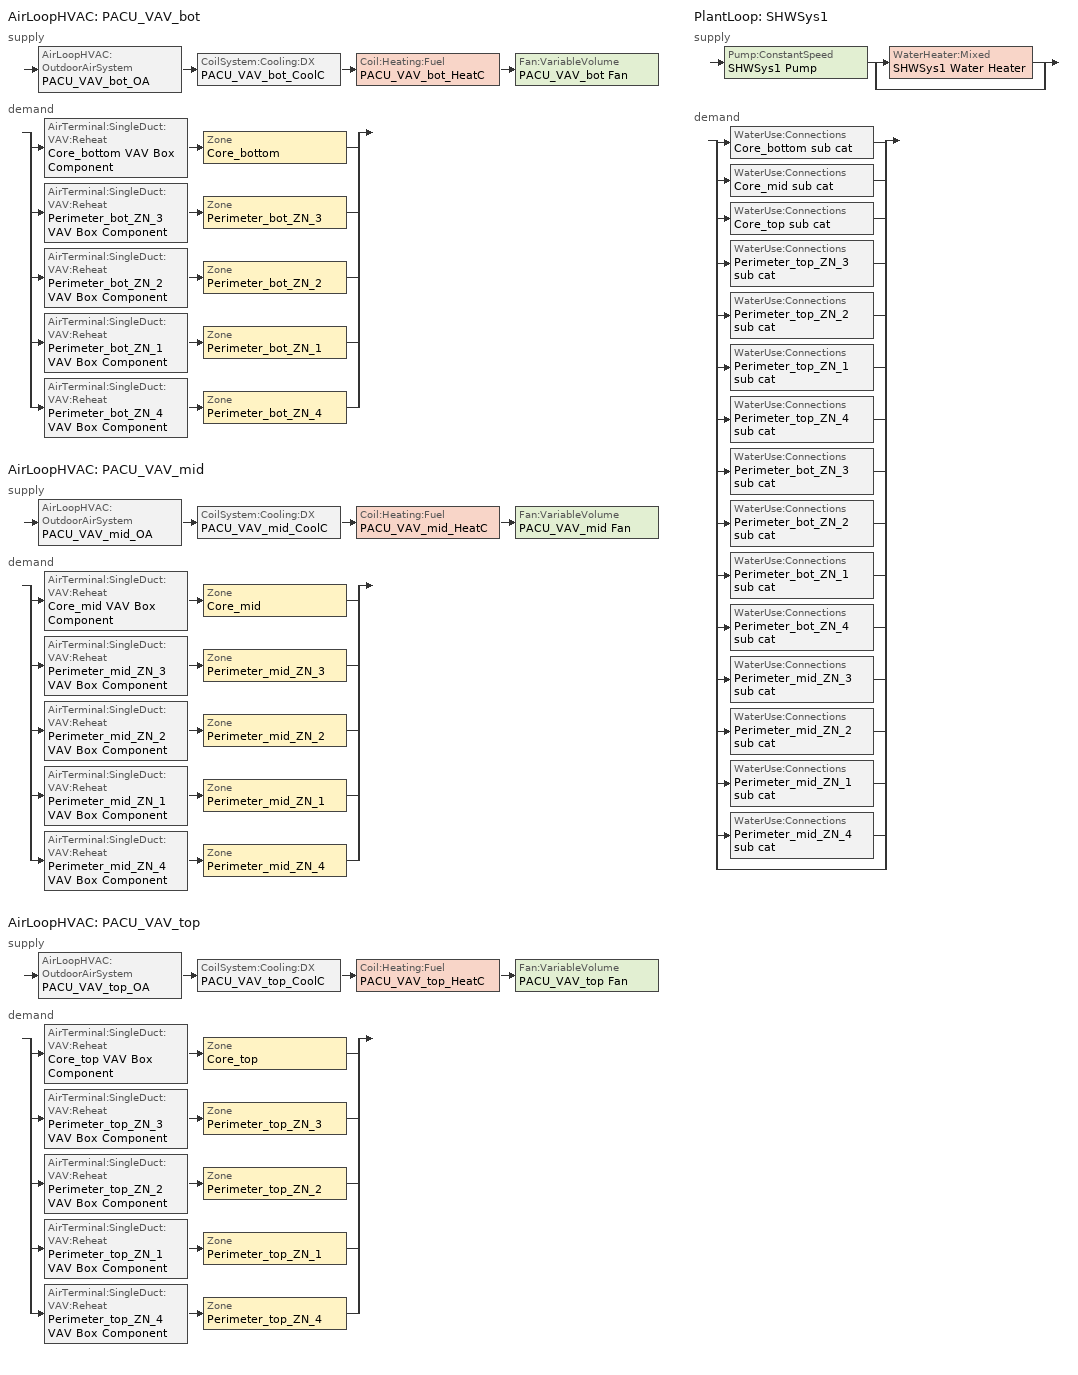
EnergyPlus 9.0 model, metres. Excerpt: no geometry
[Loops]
AirLoopHVAC 'PACU_VAV_bot'
 supply: AirLoopHVAC:OutdoorAirSystem 'PACU_VAV_bot_OA' > CoilSystem:Cooling:DX 'PACU_VAV_bot_CoolC' > Coil:Heating:Fuel 'PACU_VAV_bot_HeatC' > Fan:VariableVolume 'PACU_VAV_bot Fan'
 demand: split
  | AirTerminal:SingleDuct:VAV:Reheat 'Core_bottom VAV Box Component' > Zone 'Core_bottom'
  | AirTerminal:SingleDuct:VAV:Reheat 'Perimeter_bot_ZN_3 VAV Box Component' > Zone 'Perimeter_bot_ZN_3'
  | AirTerminal:SingleDuct:VAV:Reheat 'Perimeter_bot_ZN_2 VAV Box Component' > Zone 'Perimeter_bot_ZN_2'
  | AirTerminal:SingleDuct:VAV:Reheat 'Perimeter_bot_ZN_1 VAV Box Component' > Zone 'Perimeter_bot_ZN_1'
  | AirTerminal:SingleDuct:VAV:Reheat 'Perimeter_bot_ZN_4 VAV Box Component' > Zone 'Perimeter_bot_ZN_4'
AirLoopHVAC 'PACU_VAV_mid'
 supply: AirLoopHVAC:OutdoorAirSystem 'PACU_VAV_mid_OA' > CoilSystem:Cooling:DX 'PACU_VAV_mid_CoolC' > Coil:Heating:Fuel 'PACU_VAV_mid_HeatC' > Fan:VariableVolume 'PACU_VAV_mid Fan'
 demand: split
  | AirTerminal:SingleDuct:VAV:Reheat 'Core_mid VAV Box Component' > Zone 'Core_mid'
  | AirTerminal:SingleDuct:VAV:Reheat 'Perimeter_mid_ZN_3 VAV Box Component' > Zone 'Perimeter_mid_ZN_3'
  | AirTerminal:SingleDuct:VAV:Reheat 'Perimeter_mid_ZN_2 VAV Box Component' > Zone 'Perimeter_mid_ZN_2'
  | AirTerminal:SingleDuct:VAV:Reheat 'Perimeter_mid_ZN_1 VAV Box Component' > Zone 'Perimeter_mid_ZN_1'
  | AirTerminal:SingleDuct:VAV:Reheat 'Perimeter_mid_ZN_4 VAV Box Component' > Zone 'Perimeter_mid_ZN_4'
AirLoopHVAC 'PACU_VAV_top'
 supply: AirLoopHVAC:OutdoorAirSystem 'PACU_VAV_top_OA' > CoilSystem:Cooling:DX 'PACU_VAV_top_CoolC' > Coil:Heating:Fuel 'PACU_VAV_top_HeatC' > Fan:VariableVolume 'PACU_VAV_top Fan'
 demand: split
  | AirTerminal:SingleDuct:VAV:Reheat 'Core_top VAV Box Component' > Zone 'Core_top'
  | AirTerminal:SingleDuct:VAV:Reheat 'Perimeter_top_ZN_3 VAV Box Component' > Zone 'Perimeter_top_ZN_3'
  | AirTerminal:SingleDuct:VAV:Reheat 'Perimeter_top_ZN_2 VAV Box Component' > Zone 'Perimeter_top_ZN_2'
  | AirTerminal:SingleDuct:VAV:Reheat 'Perimeter_top_ZN_1 VAV Box Component' > Zone 'Perimeter_top_ZN_1'
  | AirTerminal:SingleDuct:VAV:Reheat 'Perimeter_top_ZN_4 VAV Box Component' > Zone 'Perimeter_top_ZN_4'
PlantLoop 'SHWSys1'
 supply: Pump:ConstantSpeed 'SHWSys1 Pump' > split
  | WaterHeater:Mixed 'SHWSys1 Water Heater'
  | bypass
 demand: split
  | WaterUse:Connections 'Core_bottom sub cat'
  | WaterUse:Connections 'Core_mid sub cat'
  | WaterUse:Connections 'Core_top sub cat'
  | WaterUse:Connections 'Perimeter_top_ZN_3 sub cat'
  | WaterUse:Connections 'Perimeter_top_ZN_2 sub cat'
  | WaterUse:Connections 'Perimeter_top_ZN_1 sub cat'
  | WaterUse:Connections 'Perimeter_top_ZN_4 sub cat'
  | WaterUse:Connections 'Perimeter_bot_ZN_3 sub cat'
  | WaterUse:Connections 'Perimeter_bot_ZN_2 sub cat'
  | WaterUse:Connections 'Perimeter_bot_ZN_1 sub cat'
  | WaterUse:Connections 'Perimeter_bot_ZN_4 sub cat'
  | WaterUse:Connections 'Perimeter_mid_ZN_3 sub cat'
  | WaterUse:Connections 'Perimeter_mid_ZN_2 sub cat'
  | WaterUse:Connections 'Perimeter_mid_ZN_1 sub cat'
  | WaterUse:Connections 'Perimeter_mid_ZN_4 sub cat'
  | bypass
[Sizing:Zone] Zone Cooling Design Supply Air Temperature Input Method=SupplyAirTemperature; Zone Cooling Design Supply Air Temperature {C}=12.8; Zone Heating Design Supply Air Temperature Input Method=SupplyAirTemperature; Zone Heating Design Supply Air Temperature {C}=40; Zone Cooling Design Supply Air Humidity Ratio {kgWater/kgDryAir}=0.0085; Zone Heating Design Supply Air Humidity Ratio {kgWater/kgDryAir}=0.008; Cooling Design Air Flow Method=DesignDay; Cooling Design Air Flow Rate {m3/s}=0; Cooling Minimum Air Flow {m3/s}=0; Cooling Minimum Air Flow Fraction=0; Heating Design Air Flow Method=DesignDay; Heating Design Air Flow Rate {m3/s}=0; Design Specification Zone Air Distribution Object=VAV_Zone_AirDistribution
Name | Design Specification Outdoor Air Object
Core_bottom | SZ DSOA Core_bottom
Core_mid | SZ DSOA Core_mid
Core_top | SZ DSOA Core_top
Perimeter_top_ZN_3 | SZ DSOA Perimeter_top_ZN_3
Perimeter_top_ZN_2 | SZ DSOA Perimeter_top_ZN_2
Perimeter_top_ZN_1 | SZ DSOA Perimeter_top_ZN_1
Perimeter_top_ZN_4 | SZ DSOA Perimeter_top_ZN_4
Perimeter_bot_ZN_3 | SZ DSOA Perimeter_bot_ZN_3
Perimeter_bot_ZN_2 | SZ DSOA Perimeter_bot_ZN_2
Perimeter_bot_ZN_1 | SZ DSOA Perimeter_bot_ZN_1
Perimeter_bot_ZN_4 | SZ DSOA Perimeter_bot_ZN_4
Perimeter_mid_ZN_3 | SZ DSOA Perimeter_mid_ZN_3
Perimeter_mid_ZN_2 | SZ DSOA Perimeter_mid_ZN_2
Perimeter_mid_ZN_1 | SZ DSOA Perimeter_mid_ZN_1
Perimeter_mid_ZN_4 | SZ DSOA Perimeter_mid_ZN_4
[DesignSpecification:OutdoorAir] Outdoor Air Flow per Zone Floor Area {m3/s-m2}=0.000431773
Name | Outdoor Air Method | Outdoor Air Flow per Zone {m3/s} | Outdoor Air Schedule | Outdoor Air Flow per Person {m3/s-person}
SZ DSOA Core_bottom; SZ DSOA Core_mid; SZ DSOA Core_top; SZ DSOA Perimeter_top_ZN_3; SZ DSOA Perimeter_top_ZN_2; SZ DSOA Perimeter_top_ZN_1; SZ DSOA Perimeter_top_ZN_4; SZ DSOA Perimeter_bot_ZN_3; SZ DSOA Perimeter_bot_ZN_2; SZ DSOA Perimeter_bot_ZN_1; SZ DSOA Perimeter_bot_ZN_4; SZ DSOA Perimeter_mid_ZN_3; SZ DSOA Perimeter_mid_ZN_1; SZ DSOA Perimeter_mid_ZN_4 | Flow/Area | 0
SZ DSOA Perimeter_mid_ZN_2 | Flow/Area | 0 | PERIMETER_MID_ZN_2_OA_Mult
CM DSOA Core_bottom; CM DSOA Perimeter_bot_ZN_1; CM DSOA Perimeter_bot_ZN_2; CM DSOA Perimeter_bot_ZN_3; CM DSOA Perimeter_bot_ZN_4; CM DSOA Core_top; CM DSOA Perimeter_top_ZN_1; CM DSOA Perimeter_top_ZN_2; CM DSOA Perimeter_top_ZN_3; CM DSOA Perimeter_top_ZN_4; CM DSOA Core_mid; CM DSOA Perimeter_mid_ZN_1; CM DSOA Perimeter_mid_ZN_3; CM DSOA Perimeter_mid_ZN_4 | Sum |  |  | 1e-08
CM DSOA Perimeter_mid_ZN_2 | Sum | 0 | PERIMETER_MID_ZN_2_OA_Mult | 1e-08
[DesignSpecification:ZoneAirDistribution] Zone Air Distribution Effectiveness in Cooling Mode=1; Zone Air Distribution Effectiveness in Heating Mode=1
Name | Minimum Zone Ventilation Efficiency
VAV_Zone_AirDistribution | 0.6
CM DSZAD Core_bottom; CM DSZAD Perimeter_bot_ZN_1; CM DSZAD Perimeter_bot_ZN_2; CM DSZAD Perimeter_bot_ZN_3; CM DSZAD Perimeter_bot_ZN_4; CM DSZAD Core_top; CM DSZAD Perimeter_top_ZN_1; CM DSZAD Perimeter_top_ZN_2; CM DSZAD Perimeter_top_ZN_3; CM DSZAD Perimeter_top_ZN_4; CM DSZAD Core_mid; CM DSZAD Perimeter_mid_ZN_1; CM DSZAD Perimeter_mid_ZN_2; CM DSZAD Perimeter_mid_ZN_3; CM DSZAD Perimeter_mid_ZN_4
[Sizing:System] Type of Load to Size On=Sensible; Design Outdoor Air Flow Rate {m3/s}=0.9561; Central Heating Maximum System Air Flow Ratio=0.3; Preheat Design Temperature {C}=7; Preheat Design Humidity Ratio {kgWater/kgDryAir}=0.008; Precool Design Temperature {C}=12.8; Precool Design Humidity Ratio {kgWater/kgDryAir}=0.008; Central Cooling Design Supply Air Temperature {C}=12.8; Central Heating Design Supply Air Temperature {C}=12.8; Type of Zone Sum to Use=Coincident; 100% Outdoor Air in Cooling=No; 100% Outdoor Air in Heating=No; Central Cooling Design Supply Air Humidity Ratio {kgWater/kgDryAir}=0.0085; Central Heating Design Supply Air Humidity Ratio {kgWater/kgDryAir}=0.008; Cooling Supply Air Flow Rate Method=DesignDay; Cooling Supply Air Flow Rate {m3/s}=0; Heating Supply Air Flow Rate Method=DesignDay; Heating Supply Air Flow Rate {m3/s}=0; System Outdoor Air Method=ZoneSum
PACU_VAV_bot; PACU_VAV_mid; PACU_VAV_top
[Sizing:Plant]
SHWSys1: Loop Type=Heating; Design Loop Exit Temperature {C} !- this is changed from 48.9 to 60 to fix the warning message.=60; Loop Design Temperature Difference {deltaC}=5
[PlantLoop]
SHWSys1: Fluid Type=WATER; Plant Equipment Operation Scheme=SHWSys1 Loop Operation Scheme List; Maximum Loop Temperature {C}=60; Minimum Loop Temperature {C}=10; Maximum Loop Flow Rate {m3/s}=AUTOSIZE; Minimum Loop Flow Rate {m3/s}=0; Plant Loop Volume {m3}=AUTOSIZE; Load Distribution Scheme=Optimal
[PlantEquipmentOperationSchemes]
SHWSys1 Loop Operation Scheme List: Control Scheme 1=SHWSys1 Operation Scheme; Control Scheme 1 Schedule=PlantOnSched
[PlantEquipmentOperation:HeatingLoad]
SHWSys1 Operation Scheme: Load Range 1 Lower Limit {W}=0; Load Range 1 Upper Limit {W}=1000000000000000; Range 1 Equipment List=SHWSys1 Equipment List
[PlantEquipmentList]
SHWSys1 Equipment List: SHWSys1 Water Heater
[AirLoopHVAC] Design Supply Air Flow Rate {m3/s}=AUTOSIZE
PACU_VAV_bot; PACU_VAV_mid; PACU_VAV_top
[SetpointManager:OutdoorAirReset] Control Variable=Temperature; Setpoint at Outdoor Low Temperature {C}=15.6; Outdoor Low Temperature {C}=10; Setpoint at Outdoor High Temperature {C}=12.8; Outdoor High Temperature {C}=21.1
Name | Setpoint Node or NodeList
PACU_VAV_bot Supply Air Temperature Manager | PACU_VAV_bot Supply Equipment Outlet Node
PACU_VAV_mid Supply Air Temperature Manager | PACU_VAV_mid Supply Equipment Outlet Node
PACU_VAV_top Supply Air Temperature Manager | PACU_VAV_top Supply Equipment Outlet Node
[SetpointManager:Scheduled]
SHWSys1 Loop Setpoint Manager: Control Variable=Temperature; Schedule=SHWSys1-Loop-Temp-Schedule; Setpoint Node or NodeList=SHWSys1 Supply Outlet Node
[SetpointManager:MixedAir] Control Variable=Temperature
Name | Setpoint Node or NodeList
PACU_VAV_bot_CoolC SAT Manager | PACU_VAV_bot_CoolC-PACU_VAV_bot_HeatCNode
PACU_VAV_bot_HeatC MixedAir Manager | PACU_VAV_bot_HeatC-PACU_VAV_bot FanNode
PACU_VAV_bot_OAMixed Air Temp Manager | PACU_VAV_bot_OA-PACU_VAV_bot_CoolCNode
PACU_VAV_mid_CoolC SAT Manager | PACU_VAV_mid_CoolC-PACU_VAV_mid_HeatCNode
PACU_VAV_mid_HeatC MixedAir Manager | PACU_VAV_mid_HeatC-PACU_VAV_mid FanNode
PACU_VAV_mid_OAMixed Air Temp Manager | PACU_VAV_mid_OA-PACU_VAV_mid_CoolCNode
PACU_VAV_top_CoolC SAT Manager | PACU_VAV_top_CoolC-PACU_VAV_top_HeatCNode
PACU_VAV_top_HeatC MixedAir Manager | PACU_VAV_top_HeatC-PACU_VAV_top FanNode
PACU_VAV_top_OAMixed Air Temp Manager | PACU_VAV_top_OA-PACU_VAV_top_CoolCNode
[SetpointManager:OutdoorAirPretreat] Control Variable=Temperature; Minimum Setpoint Temperature {C}=-99; Maximum Setpoint Temperature {C}=99; Minimum Setpoint Humidity Ratio {kgWater/kgDryAir}=0.00001; Maximum Setpoint Humidity Ratio {kgWater/kgDryAir}=1
Name | Setpoint Node or NodeList
PACU_VAV_bot Heat Exhchanger Supply Air Temp Manager | PACU_VAV_bot Heat Recovery Outlet Node
PACU_VAV_mid Heat Exhchanger Supply Air Temp Manager | PACU_VAV_mid Heat Recovery Outlet Node
PACU_VAV_top Heat Exhchanger Supply Air Temp Manager | PACU_VAV_top Heat Recovery Outlet Node
[Controller:OutdoorAir] Minimum Outdoor Air Flow Rate {m3/s}                      !- Minimum Outdoor Air Flow Rate {m3/s}=0; Maximum Outdoor Air Flow Rate {m3/s}=AUTOSIZE; Economizer Control Type=DifferentialDryBulb; Economizer Control Action Type=ModulateFlow; Lockout Type=LockoutWithHeating; Minimum Limit Type=FixedMinimum; Minimum Outdoor Air Schedule=MinOA_MotorizedDamper_Sched; Heat Recovery Bypass Control Type=BypassWhenOAFlowGreaterThanMinimum
Name | Maximum Fraction of Outdoor Air Schedule | Mechanical Ventilation Controller
PACU_VAV_bot_OA_Controller | VAV_BOT Max OA Fraction | PACU_VAV_BOT_DCV
PACU_VAV_mid_OA_Controller | VAV_MID Max OA Fraction | PACU_VAV_MID_DCV
PACU_VAV_top_OA_Controller | VAV_TOP Max OA Fraction | PACU_VAV_TOP_DCV
[Zone equipment]
Core_bottom: Core_bottom VAV Box Component
Core_mid: Core_mid VAV Box Component
Core_top: Core_top VAV Box Component
Perimeter_top_ZN_3: Perimeter_top_ZN_3 VAV Box Component
Perimeter_top_ZN_2: Perimeter_top_ZN_2 VAV Box Component
Perimeter_top_ZN_1: Perimeter_top_ZN_1 VAV Box Component
Perimeter_top_ZN_4: Perimeter_top_ZN_4 VAV Box Component
Perimeter_bot_ZN_3: Perimeter_bot_ZN_3 VAV Box Component
Perimeter_bot_ZN_2: Perimeter_bot_ZN_2 VAV Box Component
Perimeter_bot_ZN_1: Perimeter_bot_ZN_1 VAV Box Component
Perimeter_bot_ZN_4: Perimeter_bot_ZN_4 VAV Box Component
Perimeter_mid_ZN_3: Perimeter_mid_ZN_3 VAV Box Component
Perimeter_mid_ZN_2: Perimeter_mid_ZN_2 VAV Box Component
Perimeter_mid_ZN_1: Perimeter_mid_ZN_1 VAV Box Component
Perimeter_mid_ZN_4: Perimeter_mid_ZN_4 VAV Box Component
[CoilSystem:Cooling:DX] Availability Schedule=ALWAYS_ON
Name | Cooling Coil
PACU_VAV_bot_CoolC | PACU_VAV_bot_CoolC DXCoil
PACU_VAV_mid_CoolC | PACU_VAV_mid_CoolC DXCoil
PACU_VAV_top_CoolC | PACU_VAV_top_CoolC DXCoil
[AirTerminal:SingleDuct:VAV:Reheat] Availability Schedule=ALWAYS_ON; Maximum Air Flow Rate {m3/s}=AUTOSIZE; Maximum Hot Water or Steam Flow Rate {m3/s}=AUTOSIZE; Minimum Hot Water or Steam Flow Rate {m3/s}=0; Convergence Tolerance=0.001; Damper Heating Action=Normal; Maximum Flow Fraction During Reheat=0.5; Maximum Reheat Air Temperature {C}=40
Name | Zone Minimum Air Flow Input Method | Constant Minimum Air Flow Fraction | Reheat Coil | Minimum Air Flow Fraction Schedule
Core_bottom VAV Box Component | Constant | 0.173 | Core_bottom VAV Box Reheat Coil
Core_mid VAV Box Component | Constant | 0.3 | Core_mid VAV Box Reheat Coil
Core_top VAV Box Component | Constant | 0.307 | Core_top VAV Box Reheat Coil
Perimeter_top_ZN_3 VAV Box Component | Constant | 0.242 | Perimeter_top_ZN_3 VAV Box Reheat Coil
Perimeter_top_ZN_2 VAV Box Component | Constant | 0.11 | Perimeter_top_ZN_2 VAV Box Reheat Coil
Perimeter_top_ZN_1 VAV Box Component | Constant | 0.17 | Perimeter_top_ZN_1 VAV Box Reheat Coil
Perimeter_top_ZN_4 VAV Box Component | Constant | 0.105 | Perimeter_top_ZN_4 VAV Box Reheat Coil
Perimeter_bot_ZN_3 VAV Box Component | Constant | 0.303 | Perimeter_bot_ZN_3 VAV Box Reheat Coil
Perimeter_bot_ZN_2 VAV Box Component | Constant | 0.137 | Perimeter_bot_ZN_2 VAV Box Reheat Coil
Perimeter_bot_ZN_1 VAV Box Component | Constant | 0.219 | Perimeter_bot_ZN_1 VAV Box Reheat Coil
Perimeter_bot_ZN_4 VAV Box Component | Constant | 0.13 | Perimeter_bot_ZN_4 VAV Box Reheat Coil
Perimeter_mid_ZN_3 VAV Box Component | Constant | 0.269 | Perimeter_mid_ZN_3 VAV Box Reheat Coil
Perimeter_mid_ZN_2 VAV Box Component | Scheduled |  | Perimeter_mid_ZN_2 VAV Box Reheat Coil | PERIMETER_MID_ZN_2_MDP_Sch
Perimeter_mid_ZN_1 VAV Box Component | Constant | 0.181 | Perimeter_mid_ZN_1 VAV Box Reheat Coil
Perimeter_mid_ZN_4 VAV Box Component | Constant | 0.11 | Perimeter_mid_ZN_4 VAV Box Reheat Coil
[ZoneControl:Thermostat] Control Type Schedule=Dual Zone Control Type Sched
Name | Zone or ZoneList | Control 1
Core_bottom Thermostat | Core_bottom | Core_bottom DualSPSched
Core_mid Thermostat | Core_mid | Core_mid DualSPSched
Core_top Thermostat | Core_top | Core_top DualSPSched
Perimeter_top_ZN_3 Thermostat | Perimeter_top_ZN_3 | Perimeter_top_ZN_3 DualSPSched
Perimeter_top_ZN_2 Thermostat | Perimeter_top_ZN_2 | Perimeter_top_ZN_2 DualSPSched
Perimeter_top_ZN_1 Thermostat | Perimeter_top_ZN_1 | Perimeter_top_ZN_1 DualSPSched
Perimeter_top_ZN_4 Thermostat | Perimeter_top_ZN_4 | Perimeter_top_ZN_4 DualSPSched
Perimeter_bot_ZN_3 Thermostat | Perimeter_bot_ZN_3 | Perimeter_bot_ZN_3 DualSPSched
Perimeter_bot_ZN_2 Thermostat | Perimeter_bot_ZN_2 | Perimeter_bot_ZN_2 DualSPSched
Perimeter_bot_ZN_1 Thermostat | Perimeter_bot_ZN_1 | Perimeter_bot_ZN_1 DualSPSched
Perimeter_bot_ZN_4 Thermostat | Perimeter_bot_ZN_4 | Perimeter_bot_ZN_4 DualSPSched
Perimeter_mid_ZN_3 Thermostat | Perimeter_mid_ZN_3 | Perimeter_mid_ZN_3 DualSPSched
Perimeter_mid_ZN_2 Thermostat | Perimeter_mid_ZN_2 | Perimeter_mid_ZN_2 DualSPSched
Perimeter_mid_ZN_1 Thermostat | Perimeter_mid_ZN_1 | Perimeter_mid_ZN_1 DualSPSched
Perimeter_mid_ZN_4 Thermostat | Perimeter_mid_ZN_4 | Perimeter_mid_ZN_4 DualSPSched
[ThermostatSetpoint:DualSetpoint]
Name | Heating Setpoint Temperature Schedule | Cooling Setpoint Temperature Schedule
Core_bottom DualSPSched; Core_mid DualSPSched; Core_top DualSPSched; Perimeter_top_ZN_3 DualSPSched; Perimeter_top_ZN_2 DualSPSched; Perimeter_top_ZN_1 DualSPSched; Perimeter_top_ZN_4 DualSPSched; Perimeter_bot_ZN_3 DualSPSched; Perimeter_bot_ZN_2 DualSPSched; Perimeter_bot_ZN_1 DualSPSched; Perimeter_bot_ZN_4 DualSPSched; Perimeter_mid_ZN_3 DualSPSched; Perimeter_mid_ZN_1 DualSPSched; Perimeter_mid_ZN_4 DualSPSched | HTGSETP_SCH_YES_OPTIMUM | CLGSETP_SCH_YES_OPTIMUM
Perimeter_mid_ZN_2 DualSPSched | HTGSETP_SCH_YES_OPTIMUM_w_SB | CLGSETP_SCH_YES_OPTIMUM_w_SB
[WaterHeater:Mixed]
SHWSys1 Water Heater: Tank Volume {m3}=0.378541; Setpoint Temperature Schedule=SHWSys1 Water Heater Setpoint Temperature Schedule; Deadband Temperature Difference {deltaC}=2; Maximum Temperature Limit {C}=82.2222; Heater Control Type=Cycle; Heater Maximum Capacity {W}=29307.11; Heater Fuel Type=NATURALGAS; Heater Thermal Efficiency=0.80804; Off Cycle Parasitic Fuel Consumption Rate {W}=1886.44; Off Cycle Parasitic Fuel Type=NATURALGAS; Off Cycle Parasitic Heat Fraction to Tank=0.8; On Cycle Parasitic Fuel Consumption Rate {W}=1886.44; On Cycle Parasitic Fuel Type=NATURALGAS; Ambient Temperature Indicator=zone; Ambient Temperature Zone=CORE_BOTTOM; Off Cycle Loss Coefficient to Ambient Temperature {W/K}=7.56156; On Cycle Loss Coefficient to Ambient Temperature {W/K}=7.56156; Use Side Effectiveness=1; Source Side Effectiveness=1; Use Side Design Flow Rate {m3/s}=AUTOSIZE; Source Side Design Flow Rate {m3/s}=AUTOSIZE; Indirect Water Heating Recovery Time {hr}=1.5
[Pump:ConstantSpeed]
SHWSys1 Pump: Design Flow Rate {m3/s}=autosize; Design Pump Head {Pa}=29891; Design Power Consumption {W}=AUTOSIZE; Motor Efficiency=0.3; Fraction of Motor Inefficiencies to Fluid Stream=0; Pump Control Type=Intermittent
[Coil:Heating:Electric] Availability Schedule=ALWAYS_ON; Efficiency=1; Nominal Capacity {W}=AUTOSIZE
Core_bottom VAV Box Reheat Coil; Core_mid VAV Box Reheat Coil; Core_top VAV Box Reheat Coil; Perimeter_top_ZN_3 VAV Box Reheat Coil; Perimeter_top_ZN_2 VAV Box Reheat Coil; Perimeter_top_ZN_1 VAV Box Reheat Coil; Perimeter_top_ZN_4 VAV Box Reheat Coil; Perimeter_bot_ZN_3 VAV Box Reheat Coil; Perimeter_bot_ZN_2 VAV Box Reheat Coil; Perimeter_bot_ZN_1 VAV Box Reheat Coil; Perimeter_bot_ZN_4 VAV Box Reheat Coil; Perimeter_mid_ZN_3 VAV Box Reheat Coil; Perimeter_mid_ZN_2 VAV Box Reheat Coil; Perimeter_mid_ZN_1 VAV Box Reheat Coil; Perimeter_mid_ZN_4 VAV Box Reheat Coil
[Coil:Heating:Fuel] Availability Schedule=ALWAYS_ON; Fuel Type=NaturalGas; Burner Efficiency=0.81; Nominal Capacity {W}=AUTOSIZE
PACU_VAV_bot_HeatC; PACU_VAV_mid_HeatC; PACU_VAV_top_HeatC
[Coil:Cooling:DX:TwoSpeed] Availability Schedule=ALWAYS_ON; High Speed Gross Rated Total Cooling Capacity {W} Sep 25, 2012: DX_TwoSpeedObject_from_VAV=AUTOSIZE; High Speed Gross Rated Sensible Heat Ratio Sep 25, 2012: DX_TwoSpeedObject_from_VAV=AUTOSIZE; High Speed Gross Rated Cooling COP {W/W} Sep 25, 2012: DX_TwoSpeedObject_from_VAV=3.39929; High Speed Rated Air Flow Rate {m3/s} Sep 25, 2012: DX_TwoSpeedObject_from_VAV=AUTOSIZE; Total Cooling Capacity Function of Temperature Curve=FURNACE_PACU_VAV_CoolCCarrier48TM014_12tons_CapFT; Total Cooling Capacity Function of Flow Fraction Curve=FURNACE_PACU_VAV_CoolCCarrier48TM014_12tons_FFF; Energy Input Ratio Function of Temperature Curve=FURNACE_PACU_VAV_CoolCCarrier48TM014_12tons_EIRFT; Energy Input Ratio Function of Flow Fraction Curve=FURNACE_PACU_VAV_CoolCCarrier48TM014_12tons_EIRFFF; Part Load Fraction Correlation Curve=FURNACE_PACU_VAV_CoolCIEA_HVAC_BESTEST_9ton-PLR; Low Speed Gross Rated Total Cooling Capacity {W} Sep 25, 2012: DX_TwoSpeedObject_from_VAV=AUTOSIZE; Low Speed Gross Rated Sensible Heat Ratio Sep 25, 2012: DX_TwoSpeedObject_from_VAV=AUTOSIZE; Low Speed Gross Rated Cooling COP {W/W} Sep 25, 2012: DX_TwoSpeedObject_from_VAV=3.39929; Low Speed Rated Air Flow Rate {m3/s} Sep 25, 2012: DX_TwoSpeedObject_from_VAV=AUTOSIZE; Low Speed Total Cooling Capacity Function of Temperature Curve=FURNACE_PACU_VAV_CoolCCarrier48TM014_12tons_CapFT; Low Speed Energy Input Ratio Function of Temperature Curve=FURNACE_PACU_VAV_CoolCCarrier48TM014_12tons_EIRFT
PACU_VAV_bot_CoolC DXCoil; PACU_VAV_mid_CoolC DXCoil; PACU_VAV_top_CoolC DXCoil
[Fan:VariableVolume] Availability Schedule=HVACOperationSchd; Pressure Rise {Pa}=1389.42; Maximum Flow Rate {m3/s}=AUTOSIZE; Fan Power Minimum Flow Rate Input Method=Fraction; Fan Power Minimum Flow Fraction=0.25; Motor In Airstream Fraction=1; Fan Power Coefficient 1=0.0408; Fan Power Coefficient 2=0.088; Fan Power Coefficient 3=-0.0729; Fan Power Coefficient 4=0.9437; Fan Power Coefficient 5=0
Name | Fan Total Efficiency | Motor Efficiency
PACU_VAV_bot Fan | 0.6045 | 0.93
PACU_VAV_mid Fan; PACU_VAV_top Fan | 0.6006 | 0.924
[HeatExchanger:AirToAir:SensibleAndLatent] Availability Schedule=Always_On; Nominal Supply Air Flow Rate {m3/s}=AUTOSIZE; Sensible Effectiveness at 100% Heating Air Flow=0.7; Latent Effectiveness at 100% Heating Air Flow=0.6; Sensible Effectiveness at 75% Heating Air Flow=0.7; Latent Effectiveness at 75% Heating Air Flow=0.6; Sensible Effectiveness at 100% Cooling Air Flow=0.75; Latent Effectiveness at 100% Cooling Air Flow=0.6; Sensible Effectiveness at 75% Cooling Air Flow=0.75; Latent Effectiveness at 75% Cooling Air Flow=0.6; Nominal Electric Power {W}=736.002; Supply Air Outlet Temperature Control=Yes; Heat Exchanger Type=Rotary; Frost Control Type=ExhaustOnly; Threshold Temperature {C}=-23.3; Initial Defrost Time Fraction=0.167; Rate of Defrost Time Fraction Increase {1/K}=1.44
PACU_VAV_bot OA Heat Recovery; PACU_VAV_mid OA Heat Recovery; PACU_VAV_top OA Heat Recovery
[WaterUse:Equipment] Peak Flow Rate {m3/s}=3.57511e-06; Flow Rate Fraction Schedule=BLDG_SWH_SCH
Name | Target Temperature Schedule | Hot Water Supply Temperature Schedule | Zone | Sensible Fraction Schedule | Latent Fraction Schedule
Core_bottom sub cat | Core_bottom sub cat Temp Sched | Core_bottom sub catHot Supply Temp Sched | Core_bottom | Core_bottom sub cat Sensible fract sched | Core_bottom sub cat Latent fract sched
Core_mid sub cat | Core_mid sub cat Temp Sched | Core_mid sub catHot Supply Temp Sched | Core_mid | Core_mid sub cat Sensible fract sched | Core_mid sub cat Latent fract sched
Core_top sub cat | Core_top sub cat Temp Sched | Core_top sub catHot Supply Temp Sched | Core_top | Core_top sub cat Sensible fract sched | Core_top sub cat Latent fract sched
Perimeter_top_ZN_3 sub cat | Perimeter_top_ZN_3 sub cat Temp Sched | Perimeter_top_ZN_3 sub catHot Supply Temp Sched | Perimeter_top_ZN_3 | Perimeter_top_ZN_3 sub cat Sensible fract sched | Perimeter_top_ZN_3 sub cat Latent fract sched
Perimeter_top_ZN_2 sub cat | Perimeter_top_ZN_2 sub cat Temp Sched | Perimeter_top_ZN_2 sub catHot Supply Temp Sched | Perimeter_top_ZN_2 | Perimeter_top_ZN_2 sub cat Sensible fract sched | Perimeter_top_ZN_2 sub cat Latent fract sched
Perimeter_top_ZN_1 sub cat | Perimeter_top_ZN_1 sub cat Temp Sched | Perimeter_top_ZN_1 sub catHot Supply Temp Sched | Perimeter_top_ZN_1 | Perimeter_top_ZN_1 sub cat Sensible fract sched | Perimeter_top_ZN_1 sub cat Latent fract sched
Perimeter_top_ZN_4 sub cat | Perimeter_top_ZN_4 sub cat Temp Sched | Perimeter_top_ZN_4 sub catHot Supply Temp Sched | Perimeter_top_ZN_4 | Perimeter_top_ZN_4 sub cat Sensible fract sched | Perimeter_top_ZN_4 sub cat Latent fract sched
Perimeter_bot_ZN_3 sub cat | Perimeter_bot_ZN_3 sub cat Temp Sched | Perimeter_bot_ZN_3 sub catHot Supply Temp Sched | Perimeter_bot_ZN_3 | Perimeter_bot_ZN_3 sub cat Sensible fract sched | Perimeter_bot_ZN_3 sub cat Latent fract sched
Perimeter_bot_ZN_2 sub cat | Perimeter_bot_ZN_2 sub cat Temp Sched | Perimeter_bot_ZN_2 sub catHot Supply Temp Sched | Perimeter_bot_ZN_2 | Perimeter_bot_ZN_2 sub cat Sensible fract sched | Perimeter_bot_ZN_2 sub cat Latent fract sched
Perimeter_bot_ZN_1 sub cat | Perimeter_bot_ZN_1 sub cat Temp Sched | Perimeter_bot_ZN_1 sub catHot Supply Temp Sched | Perimeter_bot_ZN_1 | Perimeter_bot_ZN_1 sub cat Sensible fract sched | Perimeter_bot_ZN_1 sub cat Latent fract sched
Perimeter_bot_ZN_4 sub cat | Perimeter_bot_ZN_4 sub cat Temp Sched | Perimeter_bot_ZN_4 sub catHot Supply Temp Sched | Perimeter_bot_ZN_4 | Perimeter_bot_ZN_4 sub cat Sensible fract sched | Perimeter_bot_ZN_4 sub cat Latent fract sched
Perimeter_mid_ZN_3 sub cat | Perimeter_mid_ZN_3 sub cat Temp Sched | Perimeter_mid_ZN_3 sub catHot Supply Temp Sched | Perimeter_mid_ZN_3 | Perimeter_mid_ZN_3 sub cat Sensible fract sched | Perimeter_mid_ZN_3 sub cat Latent fract sched
Perimeter_mid_ZN_2 sub cat | Perimeter_mid_ZN_2 sub cat Temp Sched | Perimeter_mid_ZN_2 sub catHot Supply Temp Sched | Perimeter_mid_ZN_2 | Perimeter_mid_ZN_2 sub cat Sensible fract sched | Perimeter_mid_ZN_2 sub cat Latent fract sched
Perimeter_mid_ZN_1 sub cat | Perimeter_mid_ZN_1 sub cat Temp Sched | Perimeter_mid_ZN_1 sub catHot Supply Temp Sched | Perimeter_mid_ZN_1 | Perimeter_mid_ZN_1 sub cat Sensible fract sched | Perimeter_mid_ZN_1 sub cat Latent fract sched
Perimeter_mid_ZN_4 sub cat | Perimeter_mid_ZN_4 sub cat Temp Sched | Perimeter_mid_ZN_4 sub catHot Supply Temp Sched | Perimeter_mid_ZN_4 | Perimeter_mid_ZN_4 sub cat Sensible fract sched | Perimeter_mid_ZN_4 sub cat Latent fract sched
[WaterUse:Connections]
Name | Water Use Equipment 1
Core_bottom sub cat | Core_bottom sub cat
Core_mid sub cat | Core_mid sub cat
Core_top sub cat | Core_top sub cat
Perimeter_top_ZN_3 sub cat | Perimeter_top_ZN_3 sub cat
Perimeter_top_ZN_2 sub cat | Perimeter_top_ZN_2 sub cat
Perimeter_top_ZN_1 sub cat | Perimeter_top_ZN_1 sub cat
Perimeter_top_ZN_4 sub cat | Perimeter_top_ZN_4 sub cat
Perimeter_bot_ZN_3 sub cat | Perimeter_bot_ZN_3 sub cat
Perimeter_bot_ZN_2 sub cat | Perimeter_bot_ZN_2 sub cat
Perimeter_bot_ZN_1 sub cat | Perimeter_bot_ZN_1 sub cat
Perimeter_bot_ZN_4 sub cat | Perimeter_bot_ZN_4 sub cat
Perimeter_mid_ZN_3 sub cat | Perimeter_mid_ZN_3 sub cat
Perimeter_mid_ZN_2 sub cat | Perimeter_mid_ZN_2 sub cat
Perimeter_mid_ZN_1 sub cat | Perimeter_mid_ZN_1 sub cat
Perimeter_mid_ZN_4 sub cat | Perimeter_mid_ZN_4 sub cat
[Controller:MechanicalVentilation] Availability Schedule=MinOA_MotorizedDamper_Sched; Demand Controlled Ventilation=Yes; System Outdoor Air Method=VentilationRateProcedure
Name | Zone 1 | Design Specification Outdoor Air Object Name 1 | Design Specification Zone Air Distribution Object Name 1 | Zone 2 | Design Specification Outdoor Air Object Name 2 | Design Specification Zone Air Distribution Object Name 2 | Zone 3 | Design Specification Outdoor Air Object Name 3 | Design Specification Zone Air Distribution Object Name 3 | Zone 4 | Design Specification Outdoor Air Object Name 4 | Design Specification Zone Air Distribution Object Name 4 | Zone 5 | Design Specification Outdoor Air Object Name 5 | Design Specification Zone Air Distribution Object Name 5
PACU_VAV_BOT_DCV | Core_bottom | CM DSOA Core_bottom | CM DSZAD Core_bottom | Perimeter_bot_ZN_1 | CM DSOA Perimeter_bot_ZN_1 | CM DSZAD Perimeter_bot_ZN_1 | Perimeter_bot_ZN_2 | CM DSOA Perimeter_bot_ZN_2 | CM DSZAD Perimeter_bot_ZN_2 | Perimeter_bot_ZN_3 | CM DSOA Perimeter_bot_ZN_3 | CM DSZAD Perimeter_bot_ZN_3 | Perimeter_bot_ZN_4 | CM DSOA Perimeter_bot_ZN_4 | CM DSZAD Perimeter_bot_ZN_4
PACU_VAV_TOP_DCV | Core_top | CM DSOA Core_top | CM DSZAD Core_top | Perimeter_top_ZN_1 | CM DSOA Perimeter_top_ZN_1 | CM DSZAD Perimeter_top_ZN_1 | Perimeter_top_ZN_2 | CM DSOA Perimeter_top_ZN_2 | CM DSZAD Perimeter_top_ZN_2 | Perimeter_top_ZN_3 | CM DSOA Perimeter_top_ZN_3 | CM DSZAD Perimeter_top_ZN_3 | Perimeter_top_ZN_4 | CM DSOA Perimeter_top_ZN_4 | CM DSZAD Perimeter_top_ZN_4
PACU_VAV_MID_DCV | Core_mid | CM DSOA Core_mid | CM DSZAD Core_mid | Perimeter_mid_ZN_1 | CM DSOA Perimeter_mid_ZN_1 | CM DSZAD Perimeter_mid_ZN_1 | Perimeter_mid_ZN_2 | CM DSOA Perimeter_mid_ZN_2 | CM DSZAD Perimeter_mid_ZN_2 | Perimeter_mid_ZN_3 | CM DSOA Perimeter_mid_ZN_3 | CM DSZAD Perimeter_mid_ZN_3 | Perimeter_mid_ZN_4 | CM DSOA Perimeter_mid_ZN_4 | CM DSZAD Perimeter_mid_ZN_4
[EnergyManagementSystem:Sensor]
Name | Output:Variable or Output:Meter Index Key | Output:Variable or Output:Meter
Core_bottom_LSr | Core_bottom | Zone Lights Electric Power
Core_bottom_Occ_Sensor | Core_bottom | People Occupant Count
Core_mid_LSr | Core_mid | Zone Lights Electric Power
Core_mid_Occ_Sensor | Core_mid | People Occupant Count
Core_top_LSr | Core_top | Zone Lights Electric Power
Core_top_Occ_Sensor | Core_top | People Occupant Count
Perimeter_top_ZN_3_LSr | Perimeter_top_ZN_3 | Zone Lights Electric Power
Perimeter_top_ZN_3_Occ_Sensor | Perimeter_top_ZN_3 | People Occupant Count
Perimeter_top_ZN_2_LSr | Perimeter_top_ZN_2 | Zone Lights Electric Power
Perimeter_top_ZN_2_Occ_Sensor | Perimeter_top_ZN_2 | People Occupant Count
Perimeter_top_ZN_1_LSr | Perimeter_top_ZN_1 | Zone Lights Electric Power
Perimeter_top_ZN_1_Occ_Sensor | Perimeter_top_ZN_1 | People Occupant Count
Perimeter_top_ZN_4_LSr | Perimeter_top_ZN_4 | Zone Lights Electric Power
Perimeter_top_ZN_4_Occ_Sensor | Perimeter_top_ZN_4 | People Occupant Count
Perimeter_bot_ZN_3_LSr | Perimeter_bot_ZN_3 | Zone Lights Electric Power
Perimeter_bot_ZN_3_Occ_Sensor | Perimeter_bot_ZN_3 | People Occupant Count
Perimeter_bot_ZN_2_LSr | Perimeter_bot_ZN_2 | Zone Lights Electric Power
Perimeter_bot_ZN_2_Occ_Sensor | Perimeter_bot_ZN_2 | People Occupant Count
Perimeter_bot_ZN_1_LSr | Perimeter_bot_ZN_1 | Zone Lights Electric Power
Perimeter_bot_ZN_1_Occ_Sensor | Perimeter_bot_ZN_1 | People Occupant Count
Perimeter_bot_ZN_4_LSr | Perimeter_bot_ZN_4 | Zone Lights Electric Power
Perimeter_bot_ZN_4_Occ_Sensor | Perimeter_bot_ZN_4 | People Occupant Count
Perimeter_mid_ZN_3_LSr | Perimeter_mid_ZN_3 | Zone Lights Electric Power
Perimeter_mid_ZN_3_Occ_Sensor | Perimeter_mid_ZN_3 | People Occupant Count
Perimeter_mid_ZN_2_LSr | Perimeter_mid_ZN_2 | Zone Lights Electric Power
Perimeter_mid_ZN_2_Occ_Sensor | Perimeter_mid_ZN_2 | People Occupant Count
Perimeter_mid_ZN_1_LSr | Perimeter_mid_ZN_1 | Zone Lights Electric Power
Perimeter_mid_ZN_1_Occ_Sensor | Perimeter_mid_ZN_1 | People Occupant Count
Perimeter_mid_ZN_4_LSr | Perimeter_mid_ZN_4 | Zone Lights Electric Power
Perimeter_mid_ZN_4_Occ_Sensor | Perimeter_mid_ZN_4 | People Occupant Count
VAV_bot_OA_VRP | PACU_VAV_bot | Air System Outdoor Air Mechanical Ventilation Requested Mass Flow Rate
VAV_bot_OA | PACU_VAV_bot | Air System Outdoor Air Mass Flow Rate
VAV_bot_SUPPLY_FLOW | PACU_VAV_bot_OA-PACU_VAV_bot_CoolCNode | System Node Standard Density Volume Flow Rate
VAV_mid_OA_VRP | PACU_VAV_mid | Air System Outdoor Air Mechanical Ventilation Requested Mass Flow Rate
VAV_mid_OA | PACU_VAV_mid | Air System Outdoor Air Mass Flow Rate
VAV_mid_SUPPLY_FLOW | PACU_VAV_mid_OA-PACU_VAV_mid_CoolCNode | System Node Standard Density Volume Flow Rate
VAV_top_OA_VRP | PACU_VAV_top | Air System Outdoor Air Mechanical Ventilation Requested Mass Flow Rate
VAV_top_OA | PACU_VAV_top | Air System Outdoor Air Mass Flow Rate
VAV_top_SUPPLY_FLOW | PACU_VAV_top_OA-PACU_VAV_top_CoolCNode | System Node Standard Density Volume Flow Rate
[EnergyManagementSystem:InternalVariable] Internal Data Type=Zone Floor Area
Name | Internal Data Index Key
Core_bottom_Area | Core_bottom
Core_mid_Area | Core_mid
Core_top_Area | Core_top
Perimeter_top_ZN_3_Area | Perimeter_top_ZN_3
Perimeter_top_ZN_2_Area | Perimeter_top_ZN_2
Perimeter_top_ZN_1_Area | Perimeter_top_ZN_1
Perimeter_top_ZN_4_Area | Perimeter_top_ZN_4
Perimeter_bot_ZN_3_Area | Perimeter_bot_ZN_3
Perimeter_bot_ZN_2_Area | Perimeter_bot_ZN_2
Perimeter_bot_ZN_1_Area | Perimeter_bot_ZN_1
Perimeter_bot_ZN_4_Area | Perimeter_bot_ZN_4
Perimeter_mid_ZN_3_Area | Perimeter_mid_ZN_3
Perimeter_mid_ZN_2_Area | Perimeter_mid_ZN_2
Perimeter_mid_ZN_1_Area | Perimeter_mid_ZN_1
Perimeter_mid_ZN_4_Area | Perimeter_mid_ZN_4
[Schedule:Compact]
ALWAYS_ON; PlantOnSched: Through: 12/31, For: AllDays, Until: 24:00, 1
HVACOperationSchd: Through: 12/31, For: Weekdays SummerDesignDay, Until: 06:00, 0, Until: 22:00, 1, Until: 24:00, 0, For: Saturday WinterDesignDay, Until: 06:00, 0, Until: 18:00, 1, Until: 24:00, 0, For:Sunday Holidays AllOtherDays, Until: 24:00, 0
BLDG_SWH_SCH: Through: 12/31, For: Weekdays SummerDesignDay, Until: 05:00, 0, Until: 06:00, 0, Until: 07:00, 0.07, Until: 08:00, 0.19, Until: 09:00, 0.35, Until: 10:00, 0.38, Until: 11:00, 0.39, Until: 12:00, 0.47, Until: 13:00, 0.57, Until: 14:00, 0.54, Until: 15:00, 0.34, Until: 16:00, 0.33, Until: 17:00, 0.44, Until: 18:00, 0.26, Until: 19:00, 0.21, Until: 20:00, 0.15, Until: 21:00, 0.17, Until: 22:00, 0.08, Until: 24:00, 0.05, For: Saturday WinterDesignDay, Until: 05:00, 0, Until: 06:00, 0, Until: 07:00, 0.07, Until: 08:00, 0.11, Until: 09:00, 0.15, Until: 10:00, 0.21, Until: 11:00, 0.19, Until: 12:00, 0.23, Until: 13:00, 0.2, Until: 14:00, 0.19, Until: 15:00, 0.15, Until: 16:00, 0.13, Until: 17:00, 0.14, Until: 19:00, 0.07, Until: 22:00, 0, Until: 24:00, 0, For:Sunday Holidays AllOtherDays, Until: 05:00, 0, Until: 06:00, 0, Until: 11:00, 0.04, Until: 13:00, 0.06, Until: 14:00, 0.09, Until: 15:00, 0.06, Until: 18:00, 0.04, Until: 22:00, 0, Until: 24:00, 0
HTGSETP_SCH_YES_OPTIMUM: Through: 12/31, For: WinterDesignDay, Until: 05:00, 15.6, Until: 06:00, 17.6, Until: 07:00, 19.6, Until: 22:00, 21, Until: 24:00, 15.6, For: Weekdays, Until: 05:00, 15.6, Until: 06:00, 17.8, Until: 07:00, 20, Until: 22:00, 21, Until: 24:00, 15.6, For SummerDesignDay, Until: 24:00, 15.6, For: Saturday, Until: 05:00, 15.6, Until: 06:00, 17.8, Until: 07:00, 20, Until: 17:00, 21, Until: 24:00, 15.6, For:Sunday Holidays AllOtherDays, Until: 24:00, 15.6
HTGSETP_SCH_YES_OPTIMUM_w_SB: Through: 12/31, For: Weekdays, Until: 01:00, 15.6, Until: 02:00, 15.6, Until: 03:00, 15.6, Until: 04:00, 15.6, Until: 05:00, 15.6, Until: 06:00, 17.8, Until: 07:00, 20, Until: 08:00, 21, Until: 09:00, 21, Until: 10:00, 21, Until: 11:00, 20.4444, Until: 12:00, 21, Until: 13:00, 20.4444, Until: 14:00, 21, Until: 15:00, 20.4444, Until: 16:00, 21, Until: 17:00, 21, Until: 18:00, 21, Until: 19:00, 21, Until: 20:00, 21, Until: 21:00, 21, Until: 22:00, 21, Until: 23:00, 15.6, Until: 24:00, 15.6, For: Saturday, Until: 01:00, 15.6, Until: 02:00, 15.6, Until: 03:00, 15.6, Until: 04:00, 15.6, Until: 05:00, 15.6, Until: 06:00, 17.6, Until: 07:00, 20, Until: 08:00, 21, Until: 09:00, 21, Until: 10:00, 21, Until: 11:00, 20.4444, Until: 12:00, 21, Until: 13:00, 20.4444, Until: 14:00, 21, Until: 15:00, 20.4444, Until: 16:00, 21, Until: 17:00, 21, Until: 18:00, 15.6, Until: 19:00, 15.6, Until: 20:00, 15.6, Until: 21:00, 15.6, Until: 22:00, 15.6, Until: 23:00, 15.6, Until: 24:00, 15.6, For: WinterDesignDay, Until: 05:00, 15.6, Until: 06:00, 17.6, Until: 07:00, 19.6, Until: 22:00, 21, Until: 24:00, 15.6, For SummerDesignDay, Until: 24:00, 15.6, For:Sunday Holidays AllOtherDays, Until: 24:00, 15.6
CLGSETP_SCH_YES_OPTIMUM: Through: 12/31, For: SummerDesignDay, Until: 05:00, 26.7, Until: 06:00, 25.7, Until: 07:00, 25, Until: 22:00, 24, Until: 24:00, 26.7, For: Weekdays, Until: 05:00, 26.7, Until: 06:00, 25.6, Until: 07:00, 25, Until: 22:00, 24, Until: 24:00, 26.7, For: Saturday, Until: 05:00, 26.7, Until: 06:00, 25.7, Until: 07:00, 25, Until: 17:00, 24, Until: 24:00, 26.7, For WinterDesignDay, Until: 24:00, 26.7, For:Sunday Holidays AllOtherDays, Until: 24:00, 26.7
CLGSETP_SCH_YES_OPTIMUM_w_SB: Through: 12/31, For: Weekdays, Until: 01:00, 26.7, Until: 02:00, 26.7, Until: 03:00, 26.7, Until: 04:00, 26.7, Until: 05:00, 26.7, Until: 06:00, 25.6, Until: 07:00, 25, Until: 08:00, 24, Until: 09:00, 24, Until: 10:00, 24, Until: 11:00, 24.5556, Until: 12:00, 24, Until: 13:00, 24.5556, Until: 14:00, 24, Until: 15:00, 24.5556, Until: 16:00, 24, Until: 17:00, 24, Until: 18:00, 24, Until: 19:00, 24, Until: 20:00, 24, Until: 21:00, 24, Until: 22:00, 24, Until: 23:00, 26.7, Until: 24:00, 26.7, For: Saturday, Until: 01:00, 26.7, Until: 02:00, 26.7, Until: 03:00, 26.7, Until: 04:00, 26.7, Until: 05:00, 26.7, Until: 06:00, 25.7, Until: 07:00, 25, Until: 08:00, 24, Until: 09:00, 24, Until: 10:00, 24, Until: 11:00, 24.5556, Until: 12:00, 24, Until: 13:00, 24.5556, Until: 14:00, 24, Until: 15:00, 24.5556, Until: 16:00, 24, Until: 17:00, 24, Until: 18:00, 26.7, Until: 19:00, 26.7, Until: 20:00, 26.7, Until: 21:00, 26.7, Until: 22:00, 26.7, Until: 23:00, 26.7, Until: 24:00, 26.7, For: SummerDesignDay, Until: 05:00, 26.7, Until: 06:00, 25.7, Until: 07:00, 25, Until: 22:00, 24, Until: 24:00, 26.7, For WinterDesignDay, Until: 24:00, 26.7, For:Sunday Holidays AllOtherDays, Until: 24:00, 26.7
MinOA_MotorizedDamper_Sched: Through: 12/31, For: Weekdays SummerDesignDay, Until: 07:00, 0, Until: 22:00, 1, Until: 24:00, 0, For: Saturday WinterDesignDay, Until: 07:00, 0, Until: 18:00, 1, Until: 24:00, 0, For:Sunday Holidays AllOtherDays, Until: 24:00, 0
Dual Zone Control Type Sched: Through: 12/31, For: AllDays, Until: 24:00, 4
Core_bottom sub cat Latent fract sched; Core_mid sub cat Latent fract sched; Core_top sub cat Latent fract sched; Perimeter_top_ZN_3 sub cat Latent fract sched; Perimeter_top_ZN_2 sub cat Latent fract sched; Perimeter_top_ZN_1 sub cat Latent fract sched; Perimeter_top_ZN_4 sub cat Latent fract sched; Perimeter_bot_ZN_3 sub cat Latent fract sched; Perimeter_bot_ZN_2 sub cat Latent fract sched; Perimeter_bot_ZN_1 sub cat Latent fract sched; Perimeter_bot_ZN_4 sub cat Latent fract sched; Perimeter_mid_ZN_3 sub cat Latent fract sched; Perimeter_mid_ZN_2 sub cat Latent fract sched; Perimeter_mid_ZN_1 sub cat Latent fract sched; Perimeter_mid_ZN_4 sub cat Latent fract sched: Through: 12/31, For: AllDays, Until: 24:00, 0.05
Core_bottom sub cat Sensible fract sched; Core_mid sub cat Sensible fract sched; Core_top sub cat Sensible fract sched; Perimeter_top_ZN_3 sub cat Sensible fract sched; Perimeter_top_ZN_2 sub cat Sensible fract sched; Perimeter_top_ZN_1 sub cat Sensible fract sched; Perimeter_top_ZN_4 sub cat Sensible fract sched; Perimeter_bot_ZN_3 sub cat Sensible fract sched; Perimeter_bot_ZN_2 sub cat Sensible fract sched; Perimeter_bot_ZN_1 sub cat Sensible fract sched; Perimeter_bot_ZN_4 sub cat Sensible fract sched; Perimeter_mid_ZN_3 sub cat Sensible fract sched; Perimeter_mid_ZN_2 sub cat Sensible fract sched; Perimeter_mid_ZN_1 sub cat Sensible fract sched; Perimeter_mid_ZN_4 sub cat Sensible fract sched: Through: 12/31, For: AllDays, Until: 24:00, 0.2
Core_bottom sub cat Temp Sched; Core_mid sub cat Temp Sched; Core_top sub cat Temp Sched; Perimeter_top_ZN_3 sub cat Temp Sched; Perimeter_top_ZN_2 sub cat Temp Sched; Perimeter_top_ZN_1 sub cat Temp Sched; Perimeter_top_ZN_4 sub cat Temp Sched; Perimeter_bot_ZN_3 sub cat Temp Sched; Perimeter_bot_ZN_2 sub cat Temp Sched; Perimeter_bot_ZN_1 sub cat Temp Sched; Perimeter_bot_ZN_4 sub cat Temp Sched; Perimeter_mid_ZN_3 sub cat Temp Sched; Perimeter_mid_ZN_2 sub cat Temp Sched; Perimeter_mid_ZN_1 sub cat Temp Sched; Perimeter_mid_ZN_4 sub cat Temp Sched; SHWSys1-Loop-Temp-Schedule; SHWSys1 Water Heater Setpoint Temperature Schedule: Through: 12/31, For: AllDays, Until: 24:00, 60
Core_bottom sub catHot Supply Temp Sched; Core_mid sub catHot Supply Temp Sched; Core_top sub catHot Supply Temp Sched; Perimeter_top_ZN_3 sub catHot Supply Temp Sched; Perimeter_top_ZN_2 sub catHot Supply Temp Sched; Perimeter_top_ZN_1 sub catHot Supply Temp Sched; Perimeter_top_ZN_4 sub catHot Supply Temp Sched; Perimeter_bot_ZN_3 sub catHot Supply Temp Sched; Perimeter_bot_ZN_2 sub catHot Supply Temp Sched; Perimeter_bot_ZN_1 sub catHot Supply Temp Sched; Perimeter_bot_ZN_4 sub catHot Supply Temp Sched; Perimeter_mid_ZN_3 sub catHot Supply Temp Sched; Perimeter_mid_ZN_2 sub catHot Supply Temp Sched; Perimeter_mid_ZN_1 sub catHot Supply Temp Sched; Perimeter_mid_ZN_4 sub catHot Supply Temp Sched: Through: 12/31, For: AllDays, Until: 24:00, 55
PERIMETER_MID_ZN_2_MDP_Sch: Through: 12/31, For: Weekdays, Until: 01:00, 0.109, Until: 02:00, 0.109, Until: 03:00, 0.109, Until: 04:00, 0.109, Until: 05:00, 0.109, Until: 06:00, 0.109, Until: 07:00, 0.109, Until: 08:00, 0.109, Until: 09:00, 0.109, Until: 10:00, 0.109, Until: 11:00, 0.01, Until: 12:00, 0.109, Until: 13:00, 0.01, Until: 14:00, 0.109, Until: 15:00, 0.01, Until: 16:00, 0.109, Until: 17:00, 0.109, Until: 18:00, 0.109, Until: 19:00, 0.109, Until: 20:00, 0.109, Until: 21:00, 0.109, Until: 22:00, 0.109, Until: 23:00, 0.109, Until: 24:00, 0.109, For: Saturday, Until: 01:00, 0.109, Until: 02:00, 0.109, Until: 03:00, 0.109, Until: 04:00, 0.109, Until: 05:00, 0.109, Until: 06:00, 0.109, Until: 07:00, 0.109, Until: 08:00, 0.109, Until: 09:00, 0.109, Until: 10:00, 0.109, Until: 11:00, 0.01, Until: 12:00, 0.109, Until: 13:00, 0.01, Until: 14:00, 0.109, Until: 15:00, 0.01, Until: 16:00, 0.109, Until: 17:00, 0.109, Until: 18:00, 0.109, Until: 19:00, 0.109, Until: 20:00, 0.109, Until: 21:00, 0.109, Until: 22:00, 0.109, Until: 23:00, 0.109, Until: 24:00, 0.109, For: AllOtherDays, Until: 24:00, 0.109
PERIMETER_MID_ZN_2_OA_Mult: Through: 12/31, For: Weekdays, Until: 01:00, 1, Until: 02:00, 1, Until: 03:00, 1, Until: 04:00, 1, Until: 05:00, 1, Until: 06:00, 1, Until: 07:00, 1, Until: 08:00, 1, Until: 09:00, 1, Until: 10:00, 1, Until: 11:00, 0, Until: 12:00, 1, Until: 13:00, 0, Until: 14:00, 1, Until: 15:00, 0, Until: 16:00, 1, Until: 17:00, 1, Until: 18:00, 1, Until: 19:00, 1, Until: 20:00, 1, Until: 21:00, 1, Until: 22:00, 1, Until: 23:00, 1, Until: 24:00, 1, For: Saturday, Until: 01:00, 1, Until: 02:00, 1, Until: 03:00, 1, Until: 04:00, 1, Until: 05:00, 1, Until: 06:00, 1, Until: 07:00, 1, Until: 08:00, 1, Until: 09:00, 1, Until: 10:00, 1, Until: 11:00, 0, Until: 12:00, 1, Until: 13:00, 0, Until: 14:00, 1, Until: 15:00, 0, Until: 16:00, 1, Until: 17:00, 1, Until: 18:00, 1, Until: 19:00, 1, Until: 20:00, 1, Until: 21:00, 1, Until: 22:00, 1, Until: 23:00, 1, Until: 24:00, 1, For: AllOtherDays, Until: 24:00, 1
[Schedule:Constant] Hourly Value=1
VAV_BOT Max OA Fraction; VAV_MID Max OA Fraction; VAV_TOP Max OA Fraction
[Curve:Biquadratic] Minimum Value of x=16.5556; Maximum Value of x=22.1111; Minimum Value of y=23.7778; Maximum Value of y=47.66
Name | Coefficient1 Constant | Coefficient2 x | Coefficient3 x**2 | Coefficient4 y | Coefficient5 y**2 | Coefficient6 x*y
FURNACE_PACU_VAV_CoolCCarrier48TM014_12tons_CapFT | 1.39072 | -0.0529058 | 0.0018423 | 0.00058267 | -0.000186814 | 0.000265159
FURNACE_PACU_VAV_CoolCCarrier48TM014_12tons_EIRFT | -0.536161 | 0.105138 | -0.00172659 | 0.0149848 | 0.000659948 | -0.0017385
[Curve:Quadratic]
Name | Coefficient1 Constant | Coefficient2 x | Coefficient3 x**2 | Minimum Value of x | Maximum Value of x
FURNACE_PACU_VAV_CoolCCarrier48TM014_12tons_FFF | 0.718954 | 0.435436 | -0.154193 | 0.75 | 1.25
FURNACE_PACU_VAV_CoolCCarrier48TM014_12tons_EIRFFF | 1.19525 | -0.306138 | 0.110973 | 0.75 | 1.25
FURNACE_PACU_VAV_CoolCIEA_HVAC_BESTEST_9ton-PLR | 0.771 | 0.229 | 0 | 0 | 1
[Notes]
The DOE Prototype Building Models were developed by Pacific Northwest National Laboratory (PNNL), under contract with the U.S.
Department of Energy (DOE).  These building models were derived from DOE's Commercial Reference Building Models with modifications
based on input from the ASHRAE Standard 90.1 committee, the Advanced Energy Design Guide series, and building industry experts. The
prototypes models were developed to quantify energy saving impacts from newly published editions of ASHRAE Standard 90.1, 189.1, IECC,
and other energy codes and standards.  The basic building descriptions can be found in the Scorecards posted at www.energycodes.gov
website. The recommended citation of the prototype models is
DOE and PNNL. 2020. Commercial Prototype Building Models, Richland, WA, Pacific Northwest National Laboratory. Available at https://www.energycodes.gov/development/commercial/prototype_models.
Detailed descriptions of the prototype model development and addenda modeling strategies can be found in the following  reports:
DOE, 2020. Preliminary Energy Savings Analysis: ANSI/ASHRAE/IES Standard 90.1-2019. Report prepared by Zhang, J., M. Rosenberg, J.
Lerond, Y. Xie, Nambia, C., Y. Chen, R. Hart, M. Halverson, D. Maddox, and S. Goel, Richland, WA, Pacific Northwest National Laboratory.
Zhang, J., Y. Chen, Y. Xie, M. Rosenberg, R. Hart. Energy and Energy Cost Savings Analysis of the 2018 IECC for Commercial Buildings.
2018. PNNL-28125. Richland, WA: Pacific Northwest National Laboratory.
DOE. 2017. Energy Savings Analysis: ANSI/ASHRAE/IES Standard 90.1-2016. Prepared by Athalye, R.A, M.A. Halverson, M.I. Rosenberg, B. Liu,
J. Zhang, R. Hart, V.V. Mendon, S. Goel, Y. Chen, Y. Xie, and M. Zhao, Richland, WA, Pacific Northwest National Laboratory. https://www.energycodes.gov/sites/default/files/documents/02202018_Standard_90.1-2016_Determination_TSD.pdf.
Zhang, J., Y. Xie, R.A. Athalye, J. Zhuge, M. Rosenberg, R. Hart, and B. Liu. Energy and Energy Cost Savings Analysis of the 2015 IECC
for Commercial Buildings. 2015. PNNL-24269 Rev. 1. Richland, WA: Pacific Northwest National
Laboratory. https://www.energycodes.gov/sites/default/files/documents/2015_IECC_Commercial_Analysis.pdf.
Halverson M.A., M.I. Rosenberg, W. Wang, J. Zhang, V.V. Mendon, R.A. Athalye, Y. Xie, R. Hart, S. Goel, 2014. ANSI/ASHRAE/IES Standard
90.1-2013 Determination of Energy Savings: Quantitative Analysis, PNNL-23479. Richland, WA: Pacific Northwest National Laboratory. https://www.energycodes.gov/sites/default/files/documents/901-2013_finalCommercialDeterminationQuantitativeAnalysis_TSD_0.pdf.
Goel S., R.A. Athalye, W. Wang, J. Zhang, M.I. Rosenberg, Y. Xie, and R. Hart, et al. 2014. Enhancements to ASHRAE Standard 90.1
Prototype Building Models. PNNL-23269. Richland, WA: Pacific Northwest National Laboratory. https://www.pnnl.gov/main/publications/external/technical_reports/PNNL-23269.pdf.
Zhang J., R.A. Athalye, R. Hart, M.I. Rosenberg, Y. Xie, S. Goel, and V.V. Mendon, et al. 2013. Energy and Energy Cost Savings Analysis
of the IECC for Commercial Buildings. PNNL-22760. Richland, WA: Pacific Northwest National Laboratory. http://www.pnnl.gov/main/publications/external/technical_reports/PNNL-22760.pdf.
Thornton B.A., M.I. Rosenberg, E.E. Richman, W. Wang, Y. Xie, J. Zhang, H. Cho, VV Mendon, R.A. Athalye, and B. Liu. 2011. Achieving
the 30% Goal: Energy and Cost Savings Analysis of ASHRAE Standard 90.1-2010. PNNL-20405. Richland, WA: Pacific Northwest National
Laboratory.  https://www.energycodes.gov/sites/default/files/documents/BECP_Energy_Cost_Savings_STD2010_May2011_v00.pdf.
WeatherFile:  USA_MN_International.Falls.Intl.AP.727470_TMY3.epw
BEGIN ECONOMIZER MAP
Economizer Name, DX COIL Name
PACU_VAV_bot_OA_Controller, PACU_VAV_bot_CoolC DXCoil
